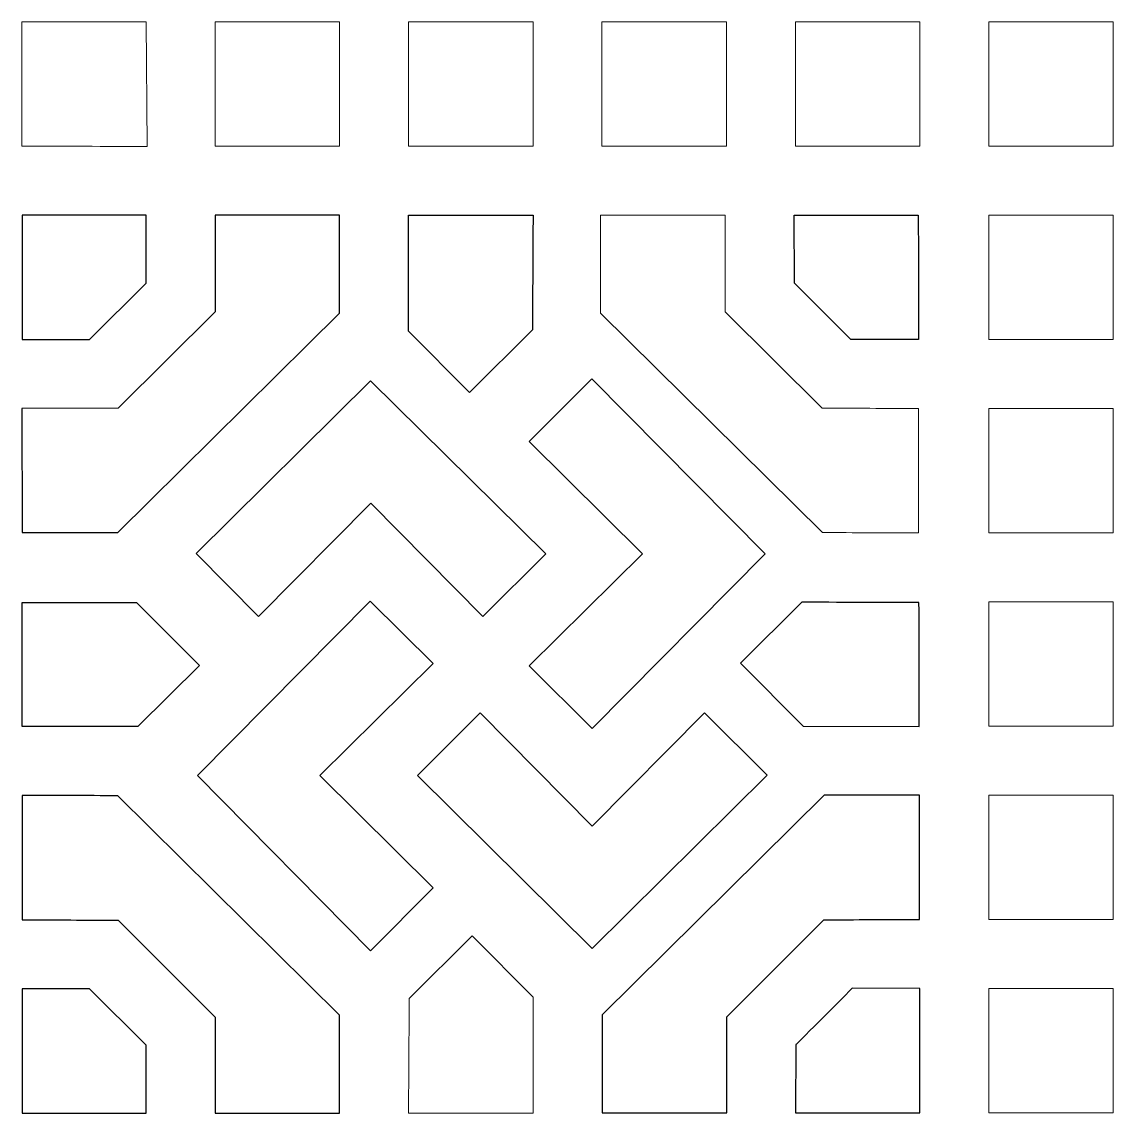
# Model space of a CAD drawing. Header units: centimetres. Extents: x -64 to 64, y -59 to 59.
# Drawn here: x -64.05 to -36.42, y -29.28 to -1.65 of the extents above; entities that cross this region are included whole.
import ezdxf

# ---------------------------------------------------------------- set-up
doc = ezdxf.new("R2010")
doc.units = ezdxf.units.CM
doc.header["$MEASUREMENT"] = 0
doc.layers.add('layer 1', color=7, linetype='Continuous')

msp = doc.modelspace()

# ---------------------------------------------------------------- linework, layer by layer
at = {"layer": 'layer 1', "color": 140, "lineweight": 9}
for points in [[(-59.15586, -4.80124), (-56.00536, -4.80124), (-56.00536, -1.65162), (-59.15586, -1.65162), (-59.15586, -4.80124)], [(-54.26046, -4.80124), (-51.10996, -4.80124), (-51.10996, -1.65162), (-54.26046, -1.65162), (-54.26046, -4.80124)], [(-49.36505, -4.80124), (-46.21455, -4.80124), (-46.21455, -1.65162), (-49.36505, -1.65162), (-49.36505, -4.80124)], [(-44.46965, -4.80124), (-41.31915, -4.80124), (-41.31915, -1.65162), (-44.46965, -1.65162), (-44.46965, -4.80124)], [(-39.57423, -4.80124), (-36.42373, -4.80124), (-36.42373, -1.65162), (-39.57423, -1.65162), (-39.57423, -4.80124)], [(-39.57423, -14.5893), (-36.42373, -14.5893), (-36.42373, -11.43968), (-39.57423, -11.43968), (-39.57423, -14.5893)], [(-39.57423, -24.37736), (-36.42373, -24.37736), (-36.42373, -21.22774), (-39.57423, -21.22774), (-39.57423, -24.37736)]]:
    msp.add_lwpolyline(points, close=True, dxfattribs=at)
for points, knots in [([(-60.88034, -4.80628), (-60.88034, -4.80628), (-60.90077, -1.65162), (-60.90077, -1.65162), (-60.90077, -1.65162), (-60.90077, -1.65162), (-64.05128, -1.65162), (-64.05128, -1.65162), (-64.05128, -1.65162), (-64.05128, -1.65162), (-64.05128, -4.80124), (-64.05128, -4.80124), (-64.05128, -4.80124), (-62.99428, -4.80124), (-61.93732, -4.80462), (-60.88034, -4.80628)], [0, 0, 0, 0, 0.2, 0.2, 0.2, 0.2, 0.4, 0.4, 0.4, 0.4, 0.6, 0.6, 0.6, 0.6, 1, 1, 1, 1]), ([(-41.35221, -11.43974), (-41.35221, -14.58936), (-41.35221, -14.58936), (-41.35221, -14.58936), (-41.35221, -14.58936), (-42.20003, -14.59069), (-42.97525, -14.58169), (-43.78304, -14.58297), (-43.78304, -14.58297), (-43.78304, -14.58297), (-49.39813, -9.02397), (-49.39813, -9.02397), (-49.39813, -9.02397), (-49.39813, -9.02397), (-49.39813, -6.54571), (-49.39813, -6.54571), (-49.39813, -6.54571), (-49.39813, -6.54571), (-46.24762, -6.54571), (-46.24762, -6.54571), (-46.24762, -6.54571), (-46.24762, -6.54571), (-46.24762, -8.99514), (-46.24762, -8.99514), (-46.24762, -8.99514), (-46.24762, -8.99514), (-43.7886, -11.4321), (-43.7886, -11.4321), (-43.7886, -11.4321), (-42.98126, -11.43082), (-42.19954, -11.44107), (-41.35221, -11.43974)], [0, 0, 0, 0, 0.11111111, 0.11111111, 0.11111111, 0.11111111, 0.22222222, 0.22222222, 0.22222222, 0.22222222, 0.33333333, 0.33333333, 0.33333333, 0.33333333, 0.44444444, 0.44444444, 0.44444444, 0.44444444, 0.55555556, 0.55555556, 0.55555556, 0.55555556, 0.66666667, 0.66666667, 0.66666667, 0.66666667, 0.77777778, 0.77777778, 0.77777778, 0.77777778, 1, 1, 1, 1]), ([(-36.42373, -9.69527), (-36.42373, -9.69527), (-39.57424, -9.69527), (-39.57424, -9.69527), (-39.57424, -9.69527), (-39.57424, -9.69527), (-39.57424, -6.54565), (-39.57424, -6.54565), (-39.57424, -6.54565), (-39.57424, -6.54565), (-36.42373, -6.54565), (-36.42373, -6.54565), (-36.42373, -6.54565), (-36.42373, -6.54565), (-36.42373, -9.69527), (-36.42373, -9.69527)], [0, 0, 0, 0, 0.2, 0.2, 0.2, 0.2, 0.4, 0.4, 0.4, 0.4, 0.6, 0.6, 0.6, 0.6, 1, 1, 1, 1]), ([(-55.21978, -13.83861), (-55.21978, -13.83861), (-52.37868, -16.70674), (-52.37868, -16.70674), (-52.37868, -16.70674), (-52.37868, -16.70674), (-50.78713, -15.12315), (-50.78713, -15.12315), (-50.78713, -15.12315), (-50.78713, -15.12315), (-55.22083, -10.738), (-55.22083, -10.738), (-55.22083, -10.738), (-55.22083, -10.738), (-59.64068, -15.11444), (-59.64068, -15.11444), (-59.64068, -15.11444), (-59.64068, -15.11444), (-58.05664, -16.70554), (-58.05664, -16.70554), (-58.05664, -16.70554), (-58.05664, -16.70554), (-55.21978, -13.83861), (-55.21978, -13.83861)], [0, 0, 0, 0, 0.14285714, 0.14285714, 0.14285714, 0.14285714, 0.28571429, 0.28571429, 0.28571429, 0.28571429, 0.42857143, 0.42857143, 0.42857143, 0.42857143, 0.57142857, 0.57142857, 0.57142857, 0.57142857, 0.71428571, 0.71428571, 0.71428571, 0.71428571, 1, 1, 1, 1]), ([(-45.23376, -15.12061), (-45.23376, -15.12061), (-49.61993, -10.68796), (-49.61993, -10.68796), (-49.61993, -10.68796), (-49.61993, -10.68796), (-51.20396, -12.27906), (-51.20396, -12.27906), (-51.20396, -12.27906), (-51.20396, -12.27906), (-48.33502, -15.11936), (-48.33502, -15.11936), (-48.33502, -15.11936), (-48.33502, -15.11936), (-51.20747, -17.95074), (-51.20747, -17.95074), (-51.20747, -17.95074), (-51.20747, -17.95074), (-49.61121, -19.53902), (-49.61121, -19.53902), (-49.61121, -19.53902), (-49.61121, -19.53902), (-45.23376, -15.12061), (-45.23376, -15.12061)], [0, 0, 0, 0, 0.14285714, 0.14285714, 0.14285714, 0.14285714, 0.28571429, 0.28571429, 0.28571429, 0.28571429, 0.42857143, 0.42857143, 0.42857143, 0.42857143, 0.57142857, 0.57142857, 0.57142857, 0.57142857, 0.71428571, 0.71428571, 0.71428571, 0.71428571, 1, 1, 1, 1]), ([(-59.60639, -20.73456), (-59.60639, -20.73456), (-55.22037, -25.16662), (-55.22037, -25.16662), (-55.22037, -25.16662), (-55.22037, -25.16662), (-53.63634, -23.57552), (-53.63634, -23.57552), (-53.63634, -23.57552), (-53.63634, -23.57552), (-56.50528, -20.73522), (-56.50528, -20.73522), (-56.50528, -20.73522), (-56.50528, -20.73522), (-53.63754, -17.89915), (-53.63754, -17.89915), (-53.63754, -17.89915), (-53.63754, -17.89915), (-55.22909, -16.31556), (-55.22909, -16.31556), (-55.22909, -16.31556), (-55.22909, -16.31556), (-59.60639, -20.73456), (-59.60639, -20.73456)], [0, 0, 0, 0, 0.14285714, 0.14285714, 0.14285714, 0.14285714, 0.28571429, 0.28571429, 0.28571429, 0.28571429, 0.42857143, 0.42857143, 0.42857143, 0.42857143, 0.57142857, 0.57142857, 0.57142857, 0.57142857, 0.71428571, 0.71428571, 0.71428571, 0.71428571, 1, 1, 1, 1]), ([(-36.42373, -19.48333), (-36.42373, -19.48333), (-39.57424, -19.48333), (-39.57424, -19.48333), (-39.57424, -19.48333), (-39.57424, -19.48333), (-39.57424, -16.33371), (-39.57424, -16.33371), (-39.57424, -16.33371), (-39.57424, -16.33371), (-36.42373, -16.33371), (-36.42373, -16.33371), (-36.42373, -16.33371), (-36.42373, -16.33371), (-36.42373, -19.48333), (-36.42373, -19.48333)], [0, 0, 0, 0, 0.2, 0.2, 0.2, 0.2, 0.4, 0.4, 0.4, 0.4, 0.6, 0.6, 0.6, 0.6, 1, 1, 1, 1]), ([(-51.10595, -26.34537), (-51.10734, -27.32338), (-51.10843, -28.30141), (-51.10996, -29.27942), (-51.10996, -29.27942), (-51.10996, -29.27942), (-51.10998, -29.27942), (-54.26048, -29.27942), (-54.26048, -29.27942), (-54.25916, -28.43234), (-54.24756, -27.18201), (-54.24627, -26.37489), (-54.24627, -26.37489), (-54.24627, -26.37489), (-52.65001, -24.78661), (-52.65001, -24.78661), (-52.65001, -24.78661), (-52.65001, -24.78661), (-51.10595, -26.34537), (-51.10595, -26.34537)], [0, 0, 0, 0, 0.16666667, 0.16666667, 0.16666667, 0.16666667, 0.33333333, 0.33333333, 0.33333333, 0.33333333, 0.5, 0.5, 0.5, 0.5, 0.66666667, 0.66666667, 0.66666667, 0.66666667, 1, 1, 1, 1]), ([(-36.42373, -29.27139), (-36.42373, -29.27139), (-39.57424, -29.27139), (-39.57424, -29.27139), (-39.57424, -29.27139), (-39.57424, -29.27139), (-39.57424, -26.12177), (-39.57424, -26.12177), (-39.57424, -26.12177), (-39.57424, -26.12177), (-36.42373, -26.12177), (-36.42373, -26.12177), (-36.42373, -26.12177), (-36.42373, -26.12177), (-36.42373, -29.27139), (-36.42373, -29.27139)], [0, 0, 0, 0, 0.2, 0.2, 0.2, 0.2, 0.4, 0.4, 0.4, 0.4, 0.6, 0.6, 0.6, 0.6, 1, 1, 1, 1])]:
    msp.add_open_spline(points, degree=3, knots=knots, dxfattribs=at)
at = {"layer": 'layer 1', "color": 140}
for points, knots in [([(-64.0466, -14.58294), (-64.0466, -14.58294), (-64.05128, -11.43968), (-64.05128, -11.43968), (-64.05128, -11.43968), (-64.05128, -11.43968), (-61.61489, -11.43204), (-61.61489, -11.43204), (-61.61489, -11.43204), (-61.61489, -11.43204), (-59.15587, -8.99508), (-59.15587, -8.99508), (-59.15587, -8.99508), (-59.15587, -8.99508), (-59.15587, -6.54565), (-59.15587, -6.54565), (-59.15587, -6.54565), (-59.15587, -6.54565), (-56.00536, -6.54565), (-56.00536, -6.54565), (-56.00536, -6.54565), (-56.00536, -6.54565), (-56.00536, -9.02391), (-56.00536, -9.02391), (-56.00536, -9.02391), (-56.00536, -9.02391), (-61.62045, -14.58292), (-61.62045, -14.58292), (-61.62045, -14.58292), (-62.42824, -14.58163), (-63.19878, -14.58426), (-64.0466, -14.58294)], [0, 0, 0, 0, 0.11111111, 0.11111111, 0.11111111, 0.11111111, 0.22222222, 0.22222222, 0.22222222, 0.22222222, 0.33333333, 0.33333333, 0.33333333, 0.33333333, 0.44444444, 0.44444444, 0.44444444, 0.44444444, 0.55555556, 0.55555556, 0.55555556, 0.55555556, 0.66666667, 0.66666667, 0.66666667, 0.66666667, 0.77777778, 0.77777778, 0.77777778, 0.77777778, 1, 1, 1, 1]), ([(-64.04657, -9.69527), (-64.04657, -9.69527), (-64.04657, -6.54565), (-64.04657, -6.54565), (-64.04657, -6.54565), (-64.04657, -6.54565), (-60.90077, -6.54565), (-60.90077, -6.54565), (-60.90077, -6.54565), (-60.90077, -6.54565), (-60.90606, -8.26743), (-60.90606, -8.26743), (-60.90606, -8.26743), (-60.90606, -8.26743), (-62.33568, -9.69664), (-62.33568, -9.69664), (-62.33568, -9.69664), (-62.33568, -9.69664), (-64.04657, -9.69527), (-64.04657, -9.69527)], [0, 0, 0, 0, 0.16666667, 0.16666667, 0.16666667, 0.16666667, 0.33333333, 0.33333333, 0.33333333, 0.33333333, 0.5, 0.5, 0.5, 0.5, 0.66666667, 0.66666667, 0.66666667, 0.66666667, 1, 1, 1, 1]), ([(-51.12416, -9.45017), (-51.12288, -8.64306), (-51.11128, -7.39272), (-51.10995, -6.54565), (-51.10995, -6.54565), (-51.10995, -6.54565), (-54.26046, -6.54565), (-54.26046, -6.54565), (-54.26046, -6.54565), (-54.26179, -7.39273), (-54.2632, -8.67258), (-54.26449, -9.47969), (-54.26449, -9.47969), (-54.26449, -9.47969), (-52.72043, -11.03846), (-52.72043, -11.03846), (-52.72043, -11.03846), (-52.72043, -11.03846), (-51.12416, -9.45017), (-51.12416, -9.45017)], [0, 0, 0, 0, 0.16666667, 0.16666667, 0.16666667, 0.16666667, 0.33333333, 0.33333333, 0.33333333, 0.33333333, 0.5, 0.5, 0.5, 0.5, 0.66666667, 0.66666667, 0.66666667, 0.66666667, 1, 1, 1, 1]), ([(-43.06782, -9.6967), (-43.06782, -9.6967), (-41.35127, -9.69532), (-41.35127, -9.69532), (-41.35127, -9.69532), (-41.35308, -8.69721), (-41.35495, -7.6482), (-41.35692, -6.54571), (-41.35692, -6.54571), (-41.35692, -6.54571), (-44.50272, -6.54571), (-44.50272, -6.54571), (-44.50272, -6.54571), (-44.50272, -6.54571), (-44.49351, -8.26724), (-44.49351, -8.26724), (-44.49351, -8.26724), (-44.49351, -8.26724), (-43.06782, -9.6967), (-43.06782, -9.6967)], [0, 0, 0, 0, 0.16666667, 0.16666667, 0.16666667, 0.16666667, 0.33333333, 0.33333333, 0.33333333, 0.33333333, 0.5, 0.5, 0.5, 0.5, 0.66666667, 0.66666667, 0.66666667, 0.66666667, 1, 1, 1, 1]), ([(-64.04657, -16.35027), (-64.04657, -16.35027), (-64.04657, -19.48729), (-64.04657, -19.48729), (-64.04657, -19.48729), (-63.19925, -19.48861), (-61.92376, -19.48607), (-61.11641, -19.48735), (-61.11641, -19.48735), (-61.11641, -19.48735), (-59.55721, -17.94373), (-59.55721, -17.94373), (-59.55721, -17.94373), (-59.55721, -17.94373), (-61.14594, -16.34792), (-61.14594, -16.34792), (-61.14594, -16.34792), (-61.95328, -16.34663), (-63.19926, -16.3516), (-64.04657, -16.35027)], [0, 0, 0, 0, 0.16666667, 0.16666667, 0.16666667, 0.16666667, 0.33333333, 0.33333333, 0.33333333, 0.33333333, 0.5, 0.5, 0.5, 0.5, 0.66666667, 0.66666667, 0.66666667, 0.66666667, 1, 1, 1, 1]), ([(-41.33935, -16.35031), (-41.33727, -17.49424), (-41.3354, -18.53695), (-41.33371, -19.48729), (-41.33371, -19.48729), (-41.33371, -19.48729), (-44.2733, -19.48572), (-44.2733, -19.48572), (-44.2733, -19.48572), (-44.2733, -19.48572), (-45.86203, -17.8899), (-45.86203, -17.8899), (-45.86203, -17.8899), (-45.86203, -17.8899), (-44.30283, -16.34628), (-44.30283, -16.34628), (-44.30283, -16.34628), (-43.49548, -16.34757), (-42.18667, -16.34898), (-41.33935, -16.35031)], [0, 0, 0, 0, 0.16666667, 0.16666667, 0.16666667, 0.16666667, 0.33333333, 0.33333333, 0.33333333, 0.33333333, 0.5, 0.5, 0.5, 0.5, 0.66666667, 0.66666667, 0.66666667, 0.66666667, 1, 1, 1, 1]), ([(-49.612, -22.01107), (-49.612, -22.01107), (-52.44886, -19.14414), (-52.44886, -19.14414), (-52.44886, -19.14414), (-52.44886, -19.14414), (-54.0329, -20.73524), (-54.0329, -20.73524), (-54.0329, -20.73524), (-54.0329, -20.73524), (-49.61304, -25.11168), (-49.61304, -25.11168), (-49.61304, -25.11168), (-49.61304, -25.11168), (-45.17935, -20.72653), (-45.17935, -20.72653), (-45.17935, -20.72653), (-45.17935, -20.72653), (-46.7709, -19.14295), (-46.7709, -19.14295), (-46.7709, -19.14295), (-46.7709, -19.14295), (-49.612, -22.01107), (-49.612, -22.01107), (-49.612, -22.01107), (-49.612, -22.01107), (-49.612, -22.01107), (-49.612, -22.01107)], [0, 0, 0, 0, 0.125, 0.125, 0.125, 0.125, 0.25, 0.25, 0.25, 0.25, 0.375, 0.375, 0.375, 0.375, 0.5, 0.5, 0.5, 0.5, 0.625, 0.625, 0.625, 0.625, 0.75, 0.75, 0.75, 0.75, 1, 1, 1, 1]), ([(-61.61489, -24.39302), (-62.42223, -24.3943), (-63.19701, -24.38404), (-64.04433, -24.38538), (-64.04433, -24.38538), (-64.04433, -24.38538), (-64.04657, -21.23576), (-64.04657, -21.23576), (-64.04657, -21.23576), (-63.19875, -21.23444), (-62.42824, -21.24344), (-61.62045, -21.24215), (-61.62045, -21.24215), (-61.62045, -21.24215), (-56.00536, -26.80116), (-56.00536, -26.80116), (-56.00536, -26.80116), (-56.00536, -26.80116), (-56.00536, -29.27942), (-56.00536, -29.27942), (-56.00536, -29.27942), (-56.00536, -29.27942), (-59.15587, -29.27942), (-59.15587, -29.27942), (-59.15587, -29.27942), (-59.15587, -29.27942), (-59.15477, -26.85245), (-59.15477, -26.85245), (-59.15477, -26.85245), (-59.15477, -26.85245), (-61.61489, -24.39302), (-61.61489, -24.39302)], [0, 0, 0, 0, 0.11111111, 0.11111111, 0.11111111, 0.11111111, 0.22222222, 0.22222222, 0.22222222, 0.22222222, 0.33333333, 0.33333333, 0.33333333, 0.33333333, 0.44444444, 0.44444444, 0.44444444, 0.44444444, 0.55555556, 0.55555556, 0.55555556, 0.55555556, 0.66666667, 0.66666667, 0.66666667, 0.66666667, 0.77777778, 0.77777778, 0.77777778, 0.77777778, 1, 1, 1, 1]), ([(-46.2079, -26.84234), (-46.2079, -26.84234), (-46.20679, -29.2693), (-46.20679, -29.2693), (-46.20679, -29.2693), (-46.20679, -29.2693), (-49.3573, -29.2693), (-49.3573, -29.2693), (-49.3573, -29.2693), (-49.3573, -29.2693), (-49.3573, -26.79104), (-49.3573, -26.79104), (-49.3573, -26.79104), (-49.3573, -26.79104), (-43.74221, -21.23203), (-43.74221, -21.23203), (-43.74221, -21.23203), (-42.93442, -21.23332), (-42.1784, -21.2243), (-41.33059, -21.22563), (-41.33059, -21.22563), (-41.32838, -22.45336), (-41.32649, -23.49371), (-41.32491, -24.37526), (-41.32491, -24.37526), (-42.17224, -24.37392), (-42.94043, -24.38418), (-43.74777, -24.38291), (-43.74777, -24.38291), (-43.74777, -24.38291), (-46.2079, -26.84234), (-46.2079, -26.84234)], [0, 0, 0, 0, 0.11111111, 0.11111111, 0.11111111, 0.11111111, 0.22222222, 0.22222222, 0.22222222, 0.22222222, 0.33333333, 0.33333333, 0.33333333, 0.33333333, 0.44444444, 0.44444444, 0.44444444, 0.44444444, 0.55555556, 0.55555556, 0.55555556, 0.55555556, 0.66666667, 0.66666667, 0.66666667, 0.66666667, 0.77777778, 0.77777778, 0.77777778, 0.77777778, 1, 1, 1, 1]), ([(-64.04657, -29.27942), (-64.04657, -29.27942), (-64.04657, -26.12978), (-64.04657, -26.12978), (-64.04657, -26.12978), (-64.04657, -26.12978), (-62.33568, -26.12843), (-62.33568, -26.12843), (-62.33568, -26.12843), (-62.33568, -26.12843), (-60.90606, -27.55764), (-60.90606, -27.55764), (-60.90606, -27.55764), (-60.90606, -27.55764), (-60.90077, -29.27942), (-60.90077, -29.27942), (-60.90077, -29.27942), (-60.90077, -29.27942), (-64.04657, -29.27942), (-64.04657, -29.27942), (-64.04657, -29.27942), (-64.04657, -29.27942), (-64.04657, -29.27942), (-64.04657, -29.27942)], [0, 0, 0, 0, 0.14285714, 0.14285714, 0.14285714, 0.14285714, 0.28571429, 0.28571429, 0.28571429, 0.28571429, 0.42857143, 0.42857143, 0.42857143, 0.42857143, 0.57142857, 0.57142857, 0.57142857, 0.57142857, 0.71428571, 0.71428571, 0.71428571, 0.71428571, 1, 1, 1, 1]), ([(-41.31609, -29.2693), (-41.31609, -29.2693), (-44.46189, -29.2693), (-44.46189, -29.2693), (-44.46189, -29.2693), (-44.46189, -29.2693), (-44.4566, -27.54752), (-44.4566, -27.54752), (-44.4566, -27.54752), (-44.4566, -27.54752), (-44.4566, -27.54752), (-43.02699, -26.11831), (-43.02699, -26.11831), (-43.02699, -26.11831), (-41.32177, -26.11968), (-41.32177, -26.11968), (-41.32177, -26.11968), (-41.32177, -26.11968), (-41.31614, -29.25937), (-41.31614, -29.25937), (-41.31614, -29.25937), (-41.31614, -29.25937), (-41.31614, -29.2595), (-41.31614, -29.2595), (-41.31614, -29.2595), (-41.31614, -29.2595), (-41.31613, -29.26141), (-41.31613, -29.26141), (-41.31613, -29.26141), (-41.31613, -29.26141), (-41.31611, -29.26522), (-41.31611, -29.26522), (-41.31611, -29.26522), (-41.31611, -29.26522), (-41.31611, -29.26533), (-41.31611, -29.26533), (-41.31611, -29.26533), (-41.31611, -29.26533), (-41.31609, -29.2693), (-41.31609, -29.2693), (-41.31609, -29.2693), (-41.31609, -29.2693), (-41.31609, -29.2693), (-41.31609, -29.2693)], [0, 0, 0, 0, 0.08333333, 0.08333333, 0.08333333, 0.08333333, 0.16666667, 0.16666667, 0.16666667, 0.16666667, 0.25, 0.25, 0.25, 0.25, 0.33333333, 0.33333333, 0.33333333, 0.33333333, 0.41666667, 0.41666667, 0.41666667, 0.41666667, 0.5, 0.5, 0.5, 0.5, 0.58333333, 0.58333333, 0.58333333, 0.58333333, 0.66666667, 0.66666667, 0.66666667, 0.66666667, 0.75, 0.75, 0.75, 0.75, 0.83333333, 0.83333333, 0.83333333, 0.83333333, 1, 1, 1, 1])]:
    msp.add_open_spline(points, degree=3, knots=knots, dxfattribs=at)
at = {"layer": 'layer 1', "color": 250, "lineweight": 9}
for points, knots in [([(-64.0466, -14.58294), (-64.0466, -14.58294), (-64.05128, -11.43968), (-64.05128, -11.43968), (-64.05128, -11.43968), (-64.05128, -11.43968), (-61.61489, -11.43204), (-61.61489, -11.43204), (-61.61489, -11.43204), (-61.61489, -11.43204), (-59.15587, -8.99508), (-59.15587, -8.99508), (-59.15587, -8.99508), (-59.15587, -8.99508), (-59.15587, -6.54565), (-59.15587, -6.54565), (-59.15587, -6.54565), (-59.15587, -6.54565), (-56.00536, -6.54565), (-56.00536, -6.54565), (-56.00536, -6.54565), (-56.00536, -6.54565), (-56.00536, -9.02391), (-56.00536, -9.02391), (-56.00536, -9.02391), (-56.00536, -9.02391), (-61.62045, -14.58292), (-61.62045, -14.58292), (-61.62045, -14.58292), (-62.42824, -14.58163), (-63.19878, -14.58426), (-64.0466, -14.58294)], [0, 0, 0, 0, 0.11111111, 0.11111111, 0.11111111, 0.11111111, 0.22222222, 0.22222222, 0.22222222, 0.22222222, 0.33333333, 0.33333333, 0.33333333, 0.33333333, 0.44444444, 0.44444444, 0.44444444, 0.44444444, 0.55555556, 0.55555556, 0.55555556, 0.55555556, 0.66666667, 0.66666667, 0.66666667, 0.66666667, 0.77777778, 0.77777778, 0.77777778, 0.77777778, 1, 1, 1, 1]), ([(-64.04657, -9.69527), (-64.04657, -9.69527), (-64.04657, -6.54565), (-64.04657, -6.54565), (-64.04657, -6.54565), (-64.04657, -6.54565), (-60.90077, -6.54565), (-60.90077, -6.54565), (-60.90077, -6.54565), (-60.90077, -6.54565), (-60.90606, -8.26743), (-60.90606, -8.26743), (-60.90606, -8.26743), (-60.90606, -8.26743), (-62.33568, -9.69664), (-62.33568, -9.69664), (-62.33568, -9.69664), (-62.33568, -9.69664), (-64.04657, -9.69527), (-64.04657, -9.69527)], [0, 0, 0, 0, 0.16666667, 0.16666667, 0.16666667, 0.16666667, 0.33333333, 0.33333333, 0.33333333, 0.33333333, 0.5, 0.5, 0.5, 0.5, 0.66666667, 0.66666667, 0.66666667, 0.66666667, 1, 1, 1, 1]), ([(-51.12416, -9.45017), (-51.12288, -8.64306), (-51.11128, -7.39272), (-51.10995, -6.54565), (-51.10995, -6.54565), (-51.10995, -6.54565), (-54.26046, -6.54565), (-54.26046, -6.54565), (-54.26046, -6.54565), (-54.26179, -7.39273), (-54.2632, -8.67258), (-54.26449, -9.47969), (-54.26449, -9.47969), (-54.26449, -9.47969), (-52.72043, -11.03846), (-52.72043, -11.03846), (-52.72043, -11.03846), (-52.72043, -11.03846), (-51.12416, -9.45017), (-51.12416, -9.45017)], [0, 0, 0, 0, 0.16666667, 0.16666667, 0.16666667, 0.16666667, 0.33333333, 0.33333333, 0.33333333, 0.33333333, 0.5, 0.5, 0.5, 0.5, 0.66666667, 0.66666667, 0.66666667, 0.66666667, 1, 1, 1, 1]), ([(-43.06782, -9.6967), (-43.06782, -9.6967), (-41.35127, -9.69532), (-41.35127, -9.69532), (-41.35127, -9.69532), (-41.35308, -8.69721), (-41.35495, -7.6482), (-41.35692, -6.54571), (-41.35692, -6.54571), (-41.35692, -6.54571), (-44.50272, -6.54571), (-44.50272, -6.54571), (-44.50272, -6.54571), (-44.50272, -6.54571), (-44.49351, -8.26724), (-44.49351, -8.26724), (-44.49351, -8.26724), (-44.49351, -8.26724), (-43.06782, -9.6967), (-43.06782, -9.6967)], [0, 0, 0, 0, 0.16666667, 0.16666667, 0.16666667, 0.16666667, 0.33333333, 0.33333333, 0.33333333, 0.33333333, 0.5, 0.5, 0.5, 0.5, 0.66666667, 0.66666667, 0.66666667, 0.66666667, 1, 1, 1, 1]), ([(-64.04657, -16.35027), (-64.04657, -16.35027), (-64.04657, -19.48729), (-64.04657, -19.48729), (-64.04657, -19.48729), (-63.19925, -19.48861), (-61.92376, -19.48607), (-61.11641, -19.48735), (-61.11641, -19.48735), (-61.11641, -19.48735), (-59.55721, -17.94373), (-59.55721, -17.94373), (-59.55721, -17.94373), (-59.55721, -17.94373), (-61.14594, -16.34792), (-61.14594, -16.34792), (-61.14594, -16.34792), (-61.95328, -16.34663), (-63.19926, -16.3516), (-64.04657, -16.35027)], [0, 0, 0, 0, 0.16666667, 0.16666667, 0.16666667, 0.16666667, 0.33333333, 0.33333333, 0.33333333, 0.33333333, 0.5, 0.5, 0.5, 0.5, 0.66666667, 0.66666667, 0.66666667, 0.66666667, 1, 1, 1, 1]), ([(-41.33935, -16.35031), (-41.33727, -17.49424), (-41.3354, -18.53695), (-41.33371, -19.48729), (-41.33371, -19.48729), (-41.33371, -19.48729), (-44.2733, -19.48572), (-44.2733, -19.48572), (-44.2733, -19.48572), (-44.2733, -19.48572), (-45.86203, -17.8899), (-45.86203, -17.8899), (-45.86203, -17.8899), (-45.86203, -17.8899), (-44.30283, -16.34628), (-44.30283, -16.34628), (-44.30283, -16.34628), (-43.49548, -16.34757), (-42.18667, -16.34898), (-41.33935, -16.35031)], [0, 0, 0, 0, 0.16666667, 0.16666667, 0.16666667, 0.16666667, 0.33333333, 0.33333333, 0.33333333, 0.33333333, 0.5, 0.5, 0.5, 0.5, 0.66666667, 0.66666667, 0.66666667, 0.66666667, 1, 1, 1, 1]), ([(-49.612, -22.01107), (-49.612, -22.01107), (-52.44886, -19.14414), (-52.44886, -19.14414), (-52.44886, -19.14414), (-52.44886, -19.14414), (-54.0329, -20.73524), (-54.0329, -20.73524), (-54.0329, -20.73524), (-54.0329, -20.73524), (-49.61304, -25.11168), (-49.61304, -25.11168), (-49.61304, -25.11168), (-49.61304, -25.11168), (-45.17935, -20.72653), (-45.17935, -20.72653), (-45.17935, -20.72653), (-45.17935, -20.72653), (-46.7709, -19.14295), (-46.7709, -19.14295), (-46.7709, -19.14295), (-46.7709, -19.14295), (-49.612, -22.01107), (-49.612, -22.01107)], [0, 0, 0, 0, 0.14285714, 0.14285714, 0.14285714, 0.14285714, 0.28571429, 0.28571429, 0.28571429, 0.28571429, 0.42857143, 0.42857143, 0.42857143, 0.42857143, 0.57142857, 0.57142857, 0.57142857, 0.57142857, 0.71428571, 0.71428571, 0.71428571, 0.71428571, 1, 1, 1, 1]), ([(-61.61489, -24.39302), (-62.42223, -24.3943), (-63.19701, -24.38404), (-64.04433, -24.38538), (-64.04433, -24.38538), (-64.04433, -24.38538), (-64.04657, -21.23576), (-64.04657, -21.23576), (-64.04657, -21.23576), (-63.19875, -21.23444), (-62.42824, -21.24344), (-61.62045, -21.24215), (-61.62045, -21.24215), (-61.62045, -21.24215), (-56.00536, -26.80116), (-56.00536, -26.80116), (-56.00536, -26.80116), (-56.00536, -26.80116), (-56.00536, -29.27942), (-56.00536, -29.27942), (-56.00536, -29.27942), (-56.00536, -29.27942), (-59.15587, -29.27942), (-59.15587, -29.27942), (-59.15587, -29.27942), (-59.15587, -29.27942), (-59.15477, -26.85245), (-59.15477, -26.85245), (-59.15477, -26.85245), (-59.15477, -26.85245), (-61.61489, -24.39302), (-61.61489, -24.39302)], [0, 0, 0, 0, 0.11111111, 0.11111111, 0.11111111, 0.11111111, 0.22222222, 0.22222222, 0.22222222, 0.22222222, 0.33333333, 0.33333333, 0.33333333, 0.33333333, 0.44444444, 0.44444444, 0.44444444, 0.44444444, 0.55555556, 0.55555556, 0.55555556, 0.55555556, 0.66666667, 0.66666667, 0.66666667, 0.66666667, 0.77777778, 0.77777778, 0.77777778, 0.77777778, 1, 1, 1, 1]), ([(-46.2079, -26.84234), (-46.2079, -26.84234), (-46.20679, -29.2693), (-46.20679, -29.2693), (-46.20679, -29.2693), (-46.20679, -29.2693), (-49.3573, -29.2693), (-49.3573, -29.2693), (-49.3573, -29.2693), (-49.3573, -29.2693), (-49.3573, -26.79104), (-49.3573, -26.79104), (-49.3573, -26.79104), (-49.3573, -26.79104), (-43.74221, -21.23203), (-43.74221, -21.23203), (-43.74221, -21.23203), (-42.93442, -21.23332), (-42.1784, -21.2243), (-41.33059, -21.22563), (-41.33059, -21.22563), (-41.32838, -22.45336), (-41.32649, -23.49371), (-41.32491, -24.37526), (-41.32491, -24.37526), (-42.17224, -24.37392), (-42.94043, -24.38418), (-43.74777, -24.38291), (-43.74777, -24.38291), (-43.74777, -24.38291), (-46.2079, -26.84234), (-46.2079, -26.84234)], [0, 0, 0, 0, 0.11111111, 0.11111111, 0.11111111, 0.11111111, 0.22222222, 0.22222222, 0.22222222, 0.22222222, 0.33333333, 0.33333333, 0.33333333, 0.33333333, 0.44444444, 0.44444444, 0.44444444, 0.44444444, 0.55555556, 0.55555556, 0.55555556, 0.55555556, 0.66666667, 0.66666667, 0.66666667, 0.66666667, 0.77777778, 0.77777778, 0.77777778, 0.77777778, 1, 1, 1, 1]), ([(-64.04657, -29.27942), (-64.04657, -29.27942), (-64.04657, -26.12978), (-64.04657, -26.12978), (-64.04657, -26.12978), (-64.04657, -26.12978), (-62.33568, -26.12843), (-62.33568, -26.12843), (-62.33568, -26.12843), (-62.33568, -26.12843), (-60.90606, -27.55764), (-60.90606, -27.55764), (-60.90606, -27.55764), (-60.90606, -27.55764), (-60.90077, -29.27942), (-60.90077, -29.27942), (-60.90077, -29.27942), (-60.90077, -29.27942), (-64.04657, -29.27942), (-64.04657, -29.27942)], [0, 0, 0, 0, 0.16666667, 0.16666667, 0.16666667, 0.16666667, 0.33333333, 0.33333333, 0.33333333, 0.33333333, 0.5, 0.5, 0.5, 0.5, 0.66666667, 0.66666667, 0.66666667, 0.66666667, 1, 1, 1, 1]), ([(-41.31609, -29.2693), (-41.31609, -29.2693), (-44.46189, -29.2693), (-44.46189, -29.2693), (-44.46189, -29.2693), (-44.46189, -29.2693), (-44.4566, -27.54752), (-44.4566, -27.54752), (-44.4566, -27.54752), (-44.4566, -27.54752), (-44.4566, -27.54752), (-43.02699, -26.11831), (-43.02699, -26.11831), (-43.02699, -26.11831), (-41.32177, -26.11968), (-41.32177, -26.11968), (-41.32177, -26.11968), (-41.32177, -26.11968), (-41.31614, -29.25937), (-41.31614, -29.25937), (-41.31614, -29.25937), (-41.31614, -29.25937), (-41.31614, -29.2595), (-41.31614, -29.2595), (-41.31614, -29.2595), (-41.31614, -29.2595), (-41.31613, -29.26141), (-41.31613, -29.26141), (-41.31613, -29.26141), (-41.31613, -29.26141), (-41.31611, -29.26522), (-41.31611, -29.26522), (-41.31611, -29.26522), (-41.31611, -29.26522), (-41.31611, -29.26533), (-41.31611, -29.26533), (-41.31611, -29.26533), (-41.31611, -29.26533), (-41.31609, -29.2693), (-41.31609, -29.2693)], [0, 0, 0, 0, 0.09090909, 0.09090909, 0.09090909, 0.09090909, 0.18181818, 0.18181818, 0.18181818, 0.18181818, 0.27272727, 0.27272727, 0.27272727, 0.27272727, 0.36363636, 0.36363636, 0.36363636, 0.36363636, 0.45454545, 0.45454545, 0.45454545, 0.45454545, 0.54545455, 0.54545455, 0.54545455, 0.54545455, 0.63636364, 0.63636364, 0.63636364, 0.63636364, 0.72727273, 0.72727273, 0.72727273, 0.72727273, 0.81818182, 0.81818182, 0.81818182, 0.81818182, 1, 1, 1, 1])]:
    msp.add_open_spline(points, degree=3, knots=knots, dxfattribs=at)

doc.saveas('drawing.dxf')
